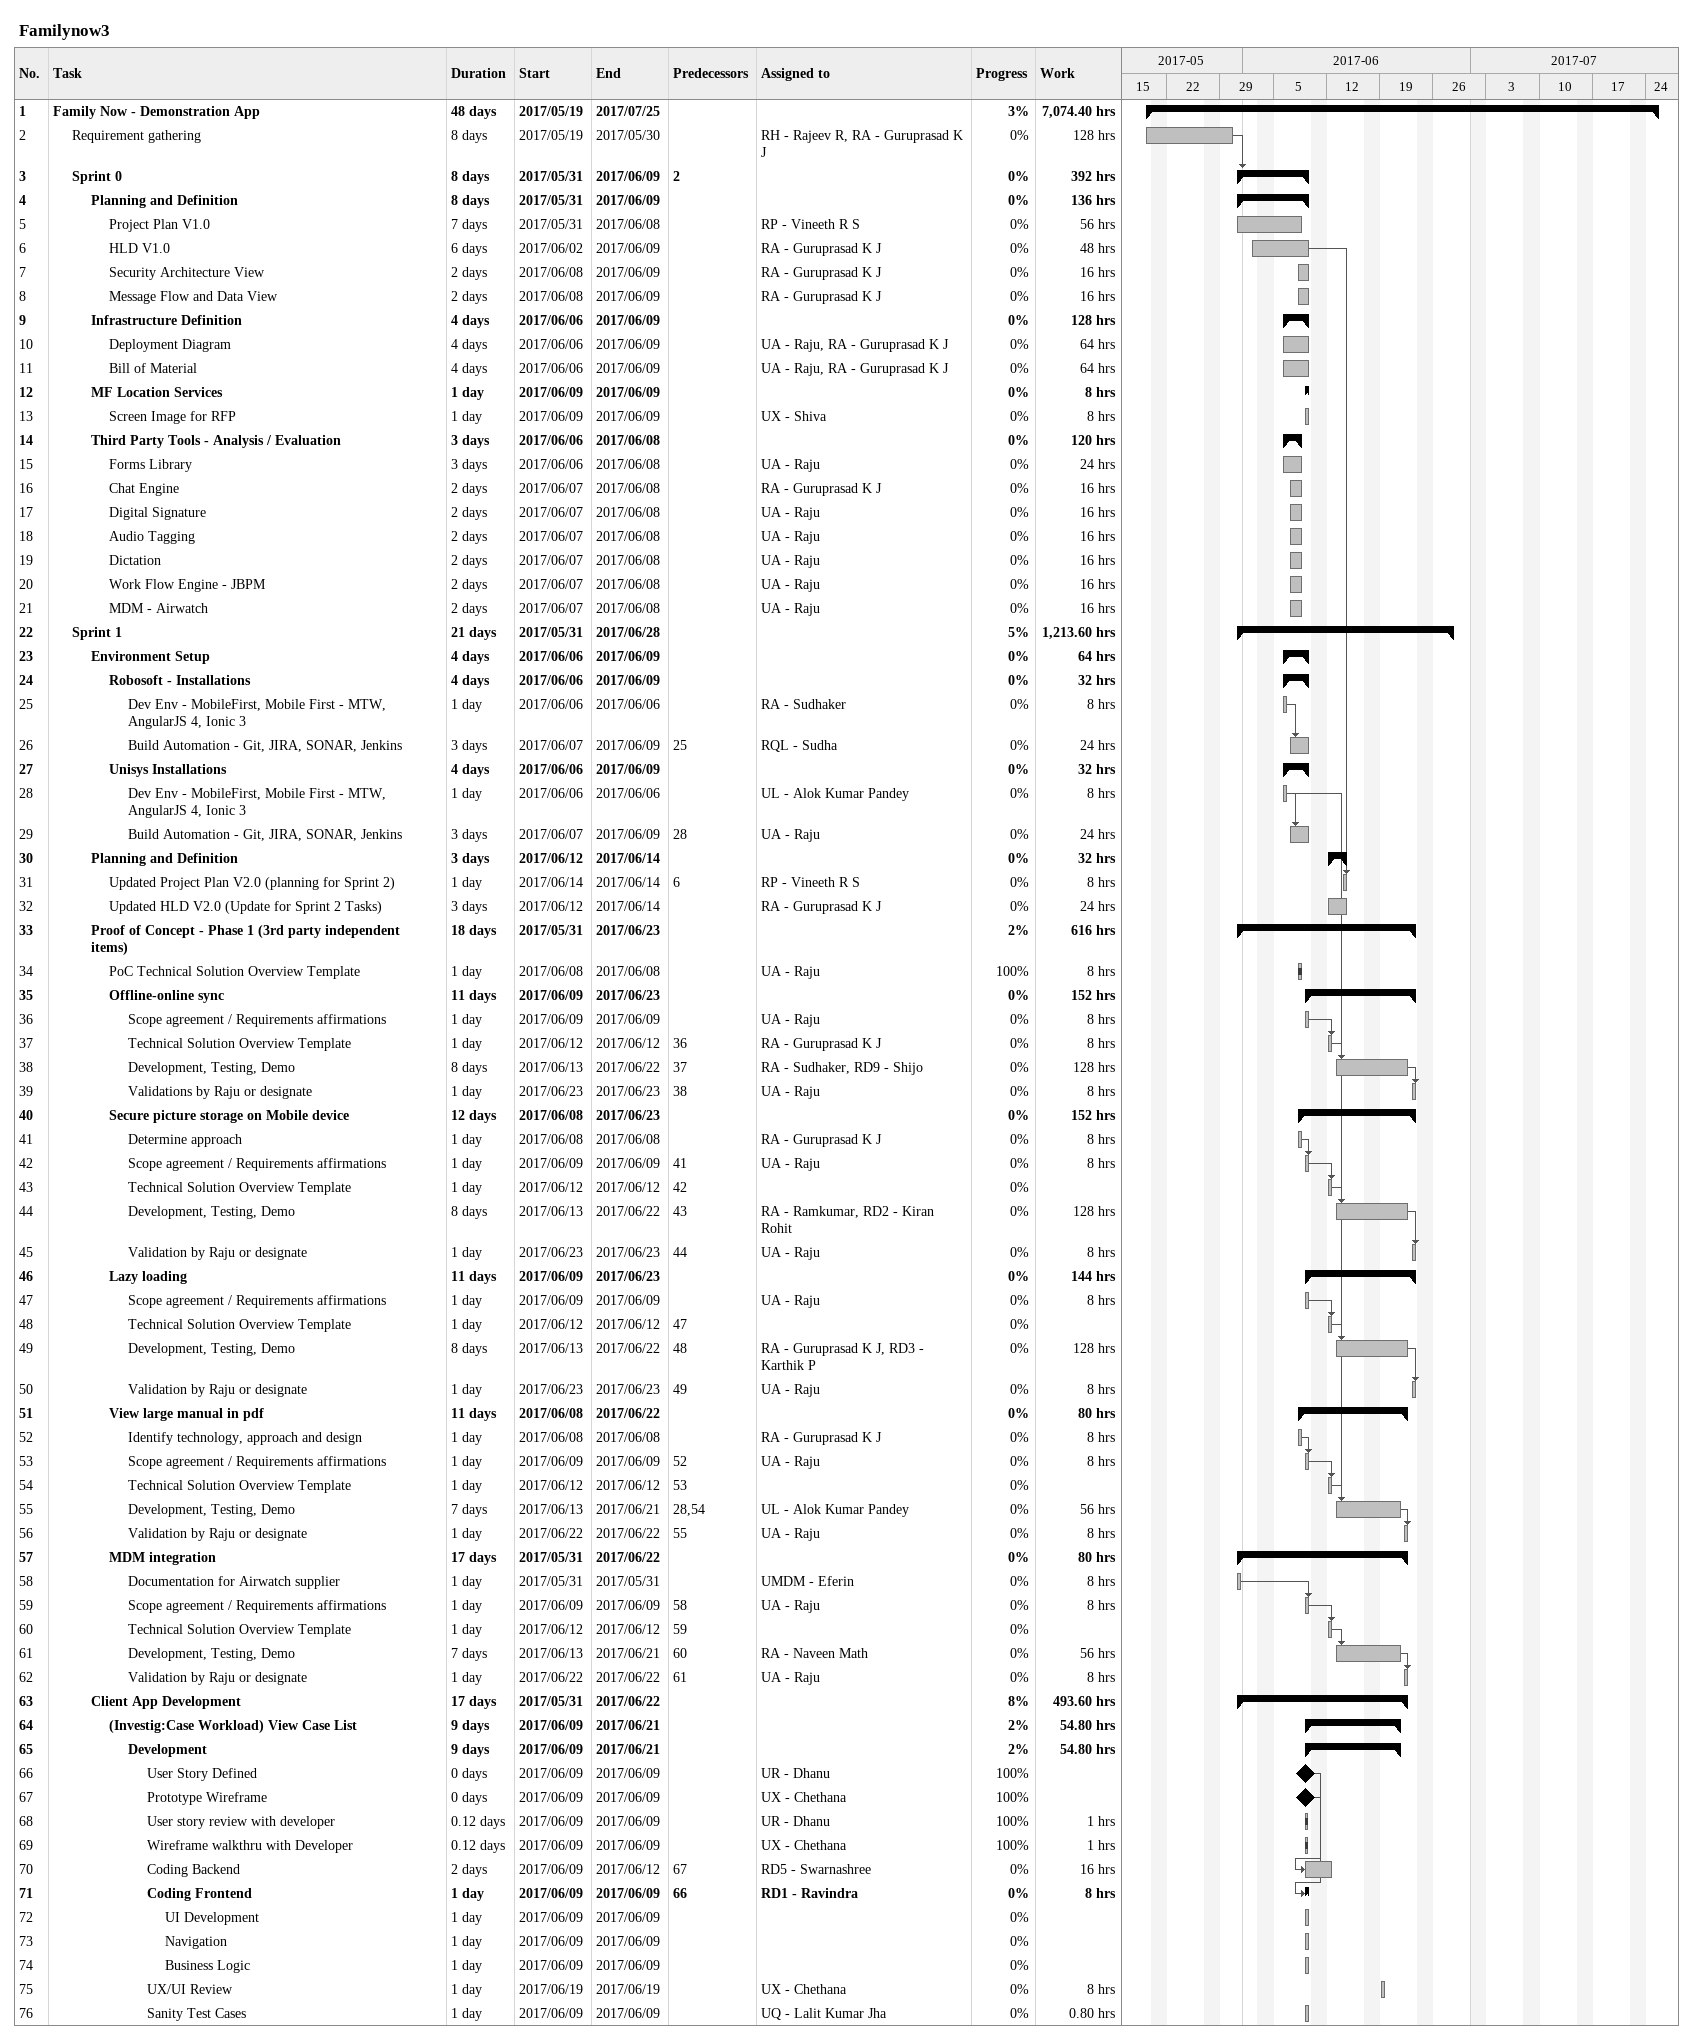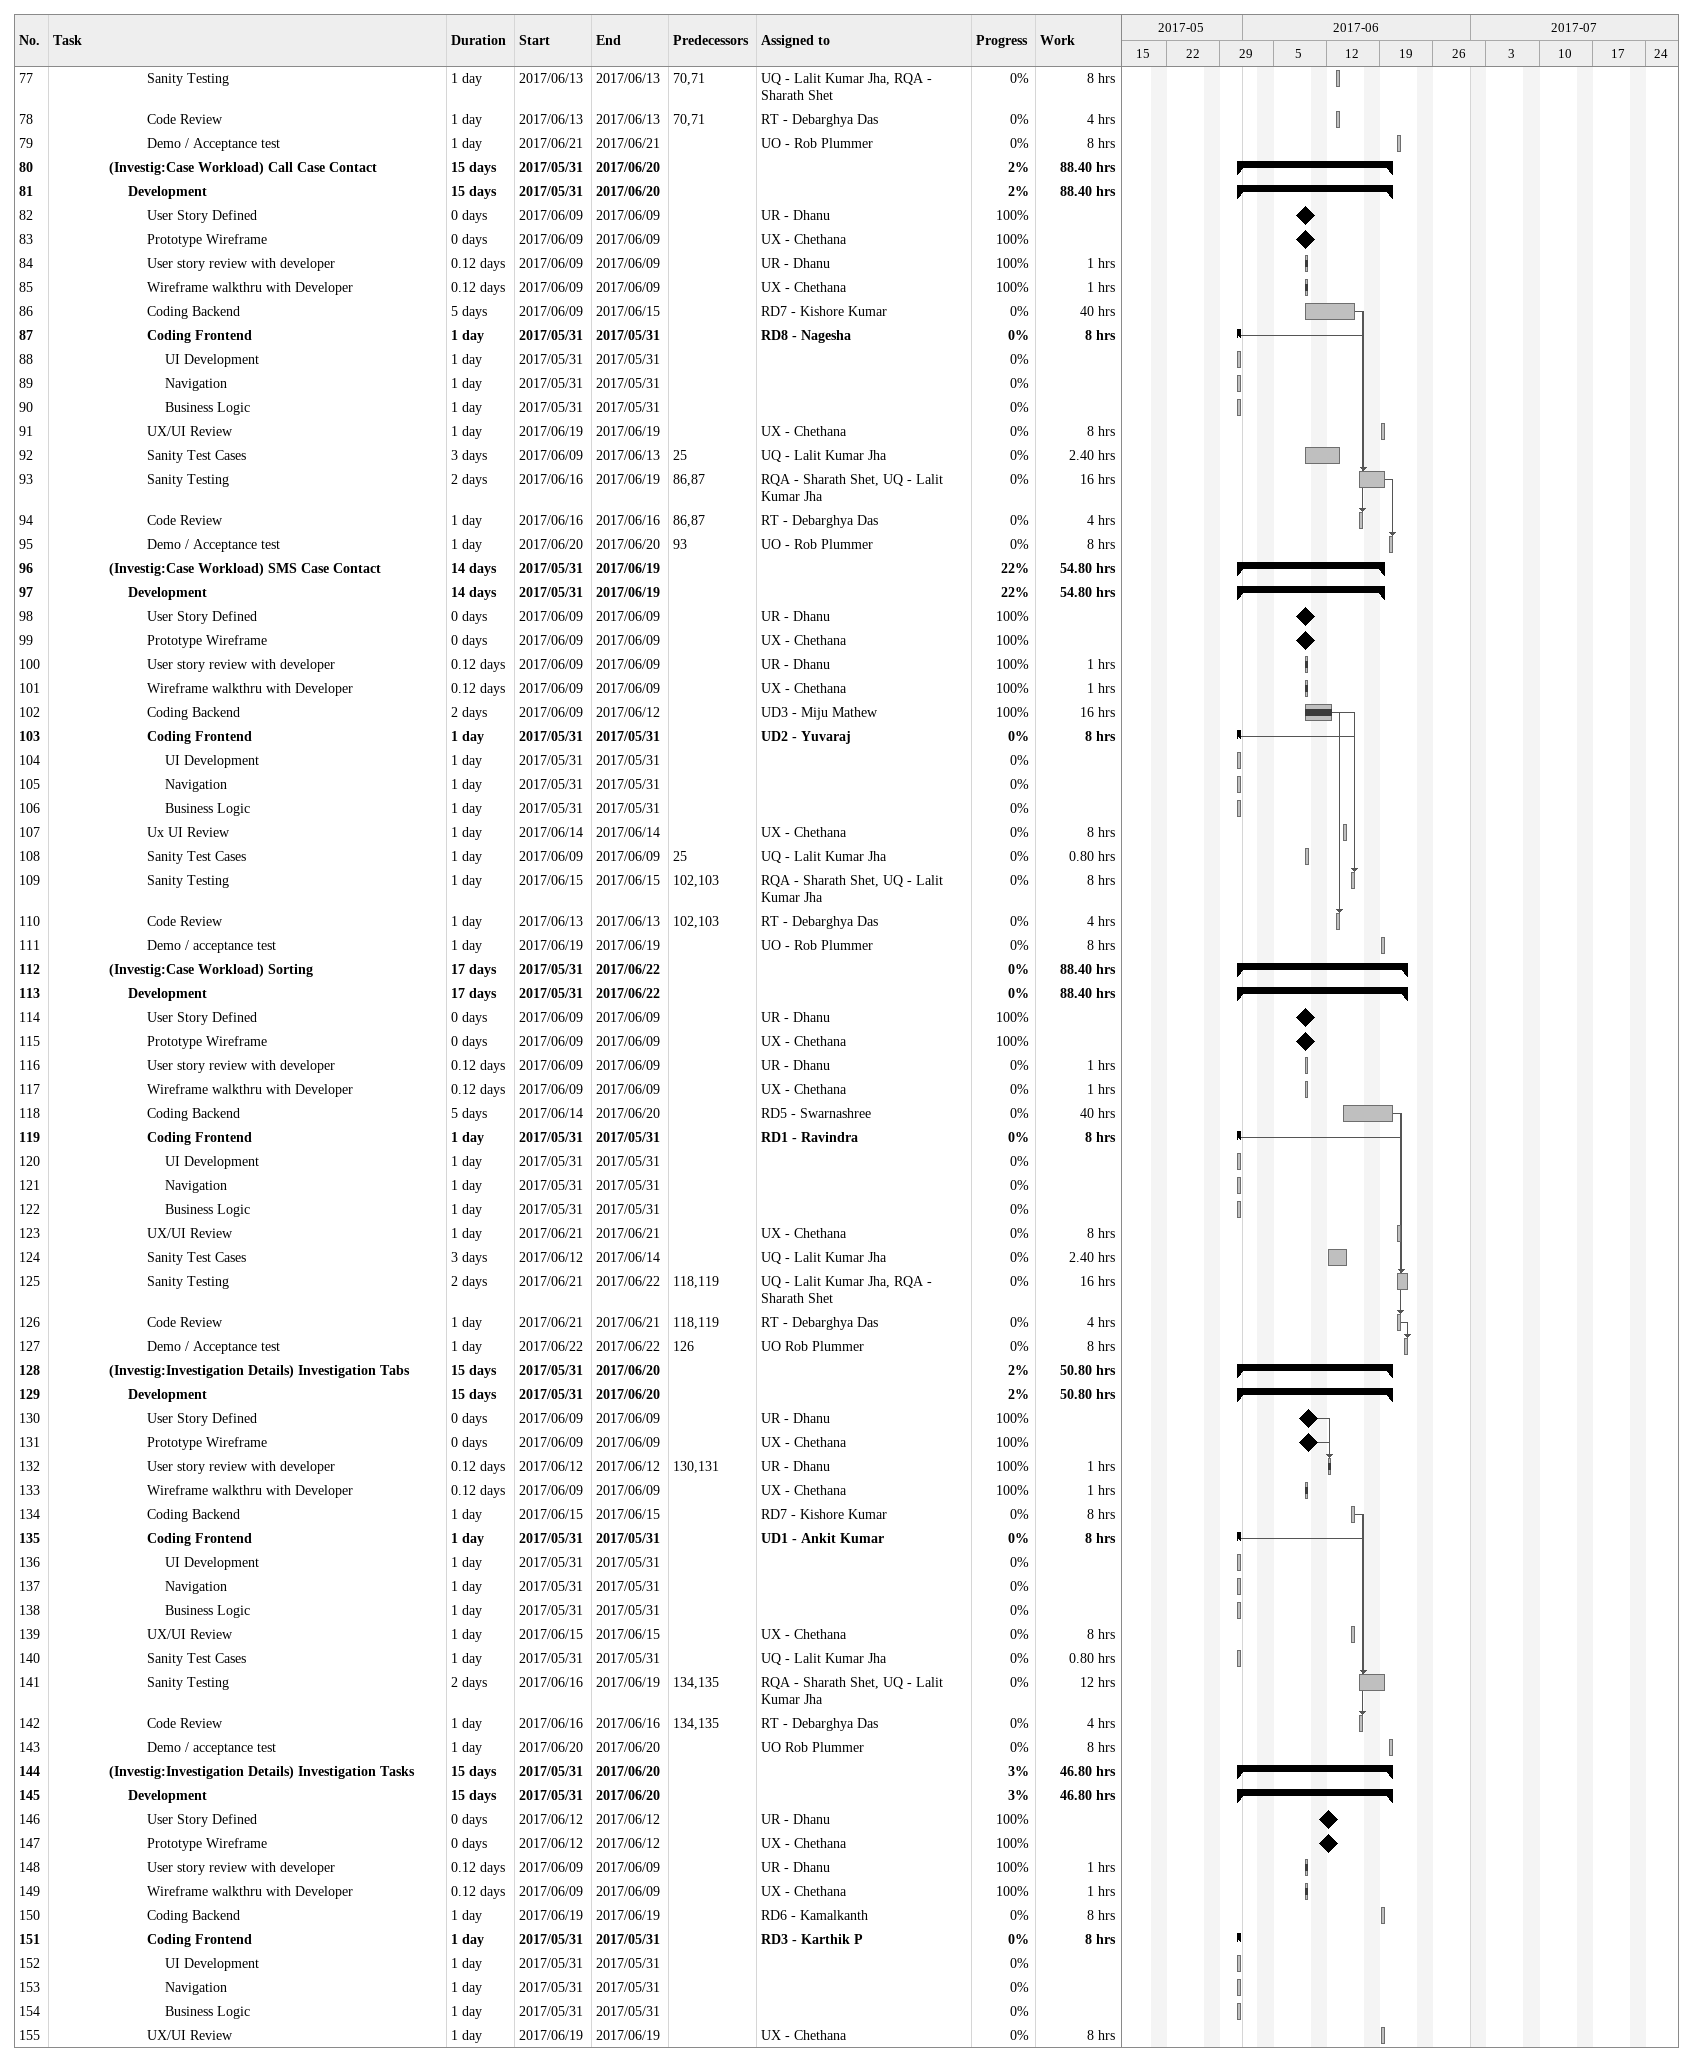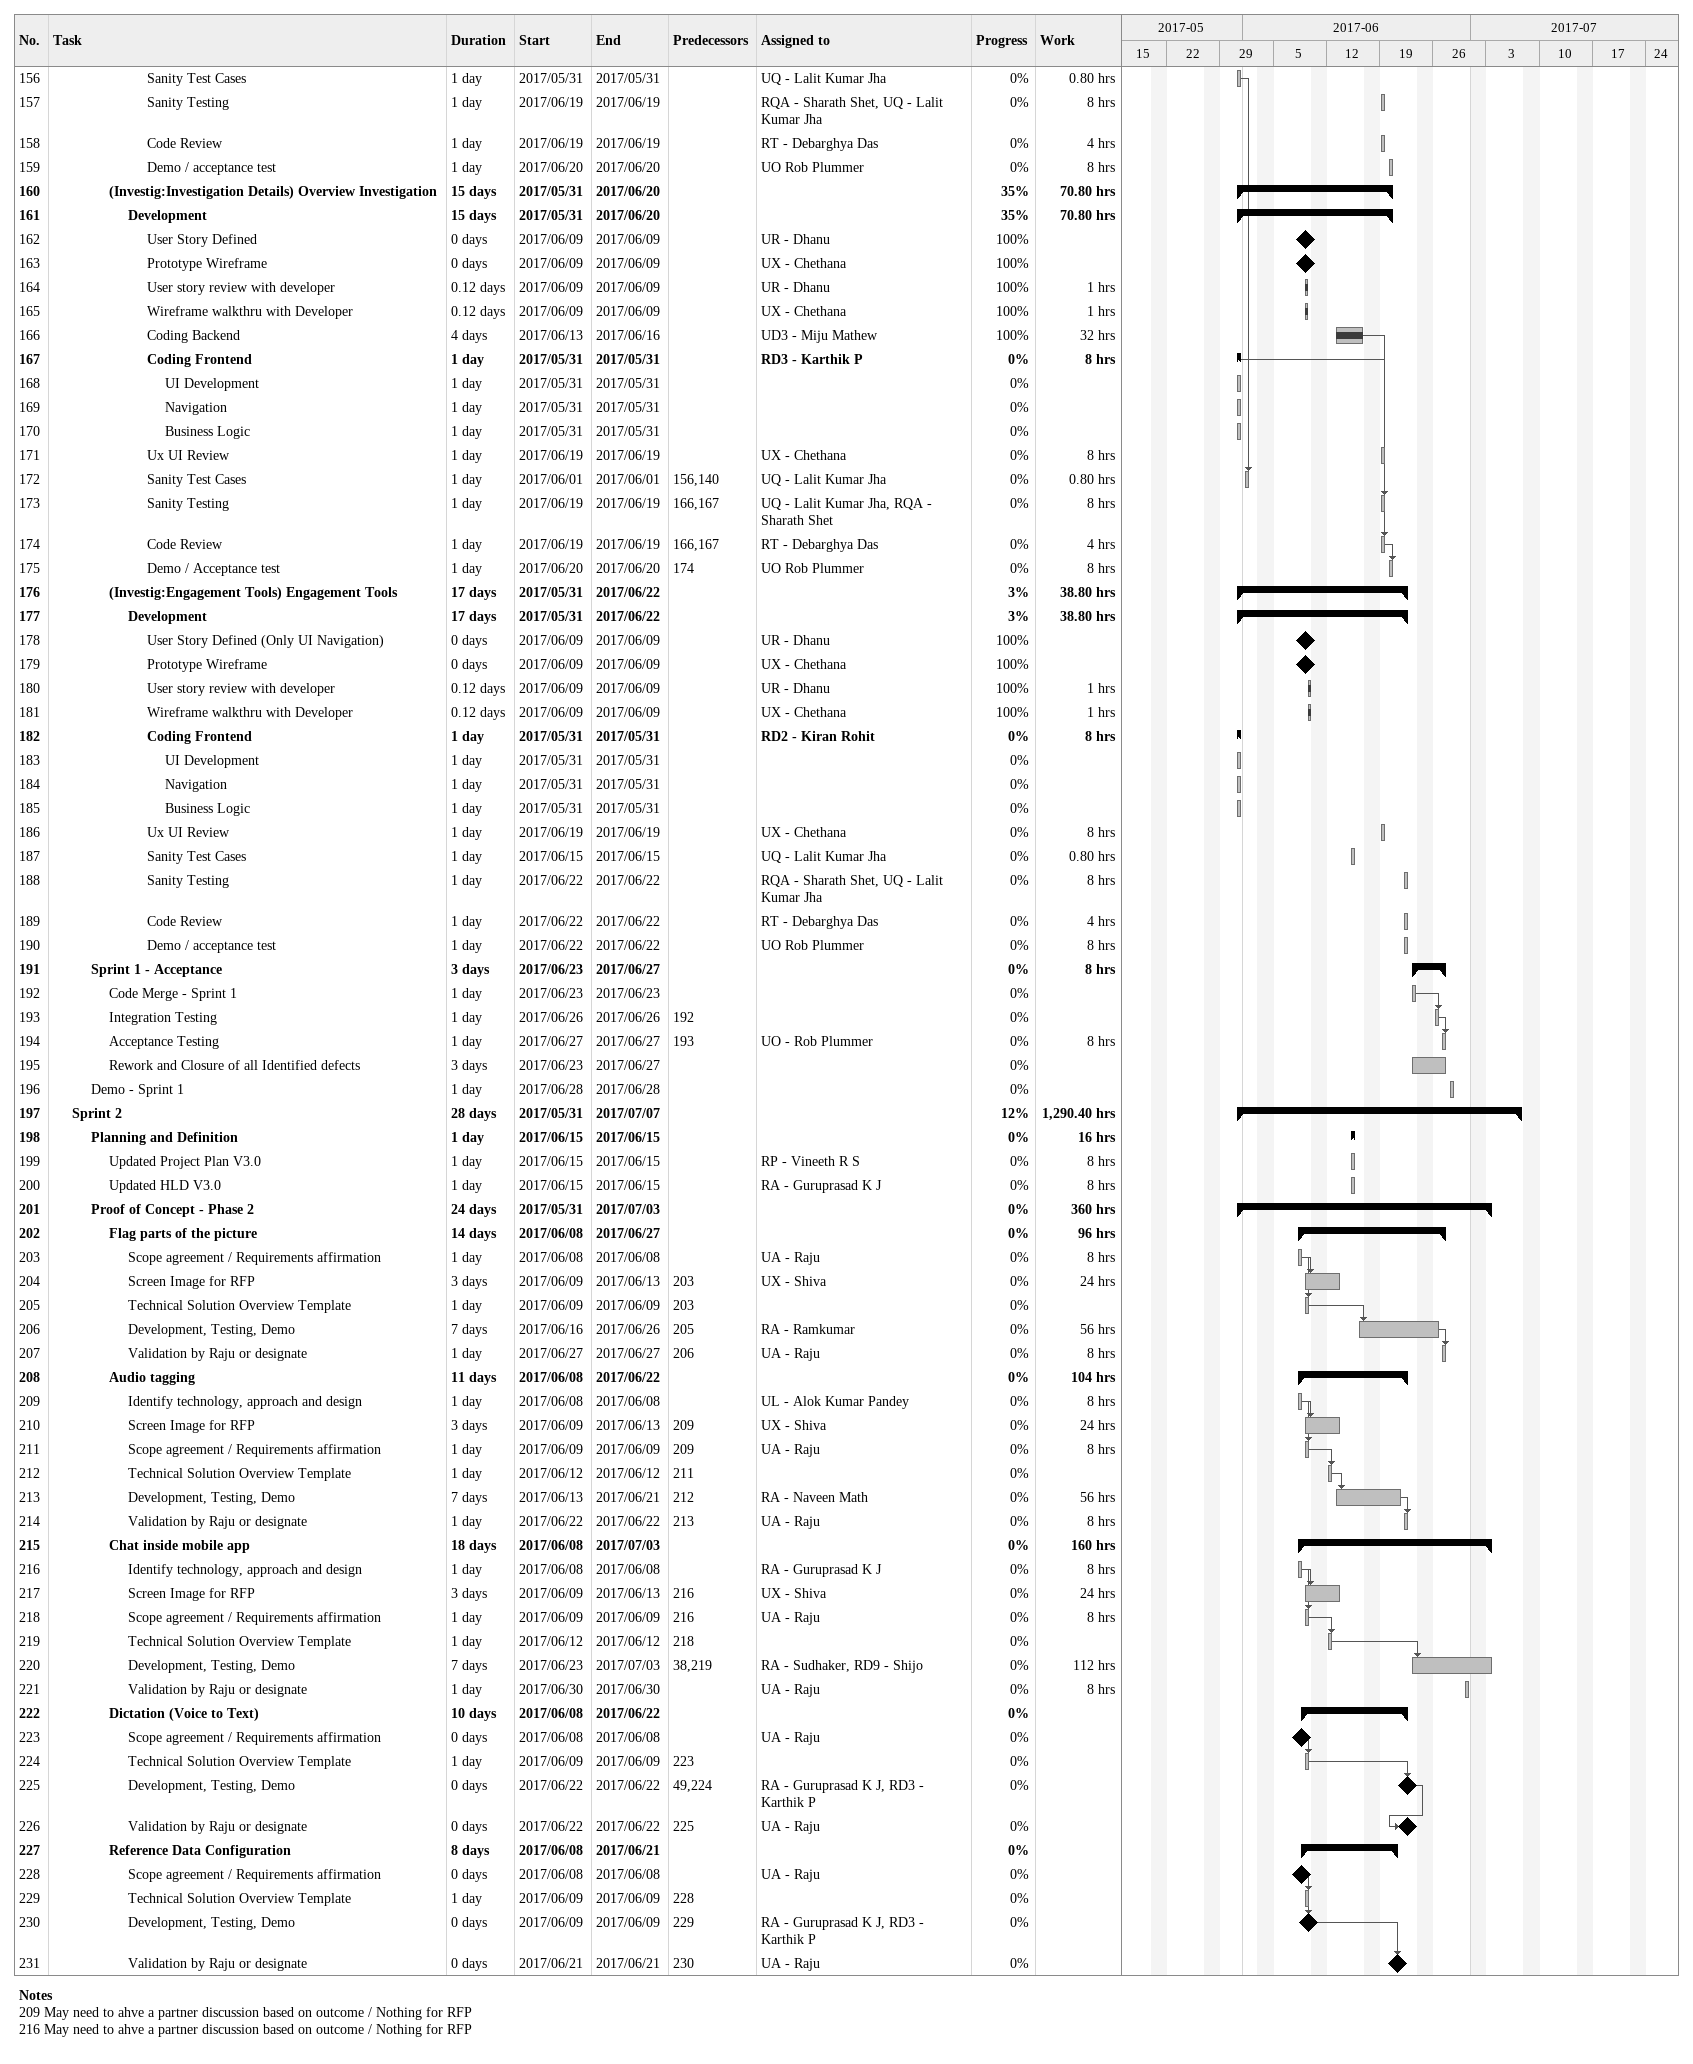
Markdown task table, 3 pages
Familynow3

| ID | Level | Task | Duration | Start | Finish | Predecessors | Resources | % complete | Work (h) |
|---|---|---|---|---|---|---|---|---|---|
| 1 | 1 | **Family Now - Demonstration App** | 48d | 2017-05-19 | 2017-07-25 |  |  | 3 | 7074.40 |
| 2 | 2 | Requirement gathering | 8d | 2017-05-19 | 2017-05-30 |  | RH - Rajeev R, RA - Guruprasad K J | 0 | 128 |
| 3 | 2 | **Sprint 0** | 8d | 2017-05-31 | 2017-06-09 | 2 |  | 0 | 392 |
| 4 | 3 | **Planning and Definition** | 8d | 2017-05-31 | 2017-06-09 |  |  | 0 | 136 |
| 5 | 4 | Project Plan V1.0 | 7d | 2017-05-31 | 2017-06-08 |  | RP - Vineeth R S | 0 | 56 |
| 6 | 4 | HLD V1.0 | 6d | 2017-06-02 | 2017-06-09 |  | RA - Guruprasad K J | 0 | 48 |
| 7 | 4 | Security Architecture View | 2d | 2017-06-08 | 2017-06-09 |  | RA - Guruprasad K J | 0 | 16 |
| 8 | 4 | Message Flow and Data View | 2d | 2017-06-08 | 2017-06-09 |  | RA - Guruprasad K J | 0 | 16 |
| 9 | 3 | **Infrastructure Definition** | 4d | 2017-06-06 | 2017-06-09 |  |  | 0 | 128 |
| 10 | 4 | Deployment Diagram | 4d | 2017-06-06 | 2017-06-09 |  | UA - Raju, RA - Guruprasad K J | 0 | 64 |
| 11 | 4 | Bill of Material | 4d | 2017-06-06 | 2017-06-09 |  | UA - Raju, RA - Guruprasad K J | 0 | 64 |
| 12 | 3 | **MF Location Services** | 1d | 2017-06-09 | 2017-06-09 |  |  | 0 | 8 |
| 13 | 4 | Screen Image for RFP | 1d | 2017-06-09 | 2017-06-09 |  | UX - Shiva | 0 | 8 |
| 14 | 3 | **Third Party Tools - Analysis / Evaluation** | 3d | 2017-06-06 | 2017-06-08 |  |  | 0 | 120 |
| 15 | 4 | Forms Library | 3d | 2017-06-06 | 2017-06-08 |  | UA - Raju | 0 | 24 |
| 16 | 4 | Chat Engine | 2d | 2017-06-07 | 2017-06-08 |  | RA - Guruprasad K J | 0 | 16 |
| 17 | 4 | Digital Signature | 2d | 2017-06-07 | 2017-06-08 |  | UA - Raju | 0 | 16 |
| 18 | 4 | Audio Tagging | 2d | 2017-06-07 | 2017-06-08 |  | UA - Raju | 0 | 16 |
| 19 | 4 | Dictation | 2d | 2017-06-07 | 2017-06-08 |  | UA - Raju | 0 | 16 |
| 20 | 4 | Work Flow Engine - JBPM | 2d | 2017-06-07 | 2017-06-08 |  | UA - Raju | 0 | 16 |
| 21 | 4 | MDM - Airwatch | 2d | 2017-06-07 | 2017-06-08 |  | UA - Raju | 0 | 16 |
| 22 | 2 | **Sprint 1** | 21d | 2017-05-31 | 2017-06-28 |  |  | 5 | 1213.60 |
| 23 | 3 | **Environment Setup** | 4d | 2017-06-06 | 2017-06-09 |  |  | 0 | 64 |
| 24 | 4 | **Robosoft - Installations** | 4d | 2017-06-06 | 2017-06-09 |  |  | 0 | 32 |
| 25 | 5 | Dev Env - MobileFirst, Mobile First - MTW, AngularJS 4, Ionic 3 | 1d | 2017-06-06 | 2017-06-06 |  | RA - Sudhaker | 0 | 8 |
| 26 | 5 | Build Automation - Git, JIRA, SONAR, Jenkins | 3d | 2017-06-07 | 2017-06-09 | 25 | RQL - Sudha | 0 | 24 |
| 27 | 4 | **Unisys Installations** | 4d | 2017-06-06 | 2017-06-09 |  |  | 0 | 32 |
| 28 | 5 | Dev Env - MobileFirst, Mobile First - MTW, AngularJS 4, Ionic 3 | 1d | 2017-06-06 | 2017-06-06 |  | UL - Alok Kumar Pandey | 0 | 8 |
| 29 | 5 | Build Automation - Git, JIRA, SONAR, Jenkins | 3d | 2017-06-07 | 2017-06-09 | 28 | UA - Raju | 0 | 24 |
| 30 | 3 | **Planning and Definition** | 3d | 2017-06-12 | 2017-06-14 |  |  | 0 | 32 |
| 31 | 4 | Updated Project Plan V2.0 (planning for Sprint 2) | 1d | 2017-06-14 | 2017-06-14 | 6 | RP - Vineeth R S | 0 | 8 |
| 32 | 4 | Updated HLD V2.0 (Update for Sprint 2 Tasks) | 3d | 2017-06-12 | 2017-06-14 |  | RA - Guruprasad K J | 0 | 24 |
| 33 | 3 | **Proof of Concept - Phase 1 (3rd party independent items)** | 18d | 2017-05-31 | 2017-06-23 |  |  | 2 | 616 |
| 34 | 4 | PoC Technical Solution Overview Template | 1d | 2017-06-08 | 2017-06-08 |  | UA - Raju | 100 | 8 |
| 35 | 4 | **Offline-online sync** | 11d | 2017-06-09 | 2017-06-23 |  |  | 0 | 152 |
| 36 | 5 | Scope agreement / Requirements affirmations | 1d | 2017-06-09 | 2017-06-09 |  | UA - Raju | 0 | 8 |
| 37 | 5 | Technical Solution Overview Template | 1d | 2017-06-12 | 2017-06-12 | 36 | RA - Guruprasad K J | 0 | 8 |
| 38 | 5 | Development, Testing, Demo | 8d | 2017-06-13 | 2017-06-22 | 37 | RA - Sudhaker, RD9 - Shijo | 0 | 128 |
| 39 | 5 | Validations by Raju or designate | 1d | 2017-06-23 | 2017-06-23 | 38 | UA - Raju | 0 | 8 |
| 40 | 4 | **Secure picture storage on Mobile device** | 12d | 2017-06-08 | 2017-06-23 |  |  | 0 | 152 |
| 41 | 5 | Determine approach | 1d | 2017-06-08 | 2017-06-08 |  | RA - Guruprasad K J | 0 | 8 |
| 42 | 5 | Scope agreement / Requirements affirmations | 1d | 2017-06-09 | 2017-06-09 | 41 | UA - Raju | 0 | 8 |
| 43 | 5 | Technical Solution Overview Template | 1d | 2017-06-12 | 2017-06-12 | 42 |  | 0 |  |
| 44 | 5 | Development, Testing, Demo | 8d | 2017-06-13 | 2017-06-22 | 43 | RA - Ramkumar, RD2 - Kiran Rohit | 0 | 128 |
| 45 | 5 | Validation by Raju or designate | 1d | 2017-06-23 | 2017-06-23 | 44 | UA - Raju | 0 | 8 |
| 46 | 4 | **Lazy loading** | 11d | 2017-06-09 | 2017-06-23 |  |  | 0 | 144 |
| 47 | 5 | Scope agreement / Requirements affirmations | 1d | 2017-06-09 | 2017-06-09 |  | UA - Raju | 0 | 8 |
| 48 | 5 | Technical Solution Overview Template | 1d | 2017-06-12 | 2017-06-12 | 47 |  | 0 |  |
| 49 | 5 | Development, Testing, Demo | 8d | 2017-06-13 | 2017-06-22 | 48 | RA - Guruprasad K J, RD3 - Karthik P | 0 | 128 |
| 50 | 5 | Validation by Raju or designate | 1d | 2017-06-23 | 2017-06-23 | 49 | UA - Raju | 0 | 8 |
| 51 | 4 | **View large manual in pdf** | 11d | 2017-06-08 | 2017-06-22 |  |  | 0 | 80 |
| 52 | 5 | Identify technology, approach and design | 1d | 2017-06-08 | 2017-06-08 |  | RA - Guruprasad K J | 0 | 8 |
| 53 | 5 | Scope agreement / Requirements affirmations | 1d | 2017-06-09 | 2017-06-09 | 52 | UA - Raju | 0 | 8 |
| 54 | 5 | Technical Solution Overview Template | 1d | 2017-06-12 | 2017-06-12 | 53 |  | 0 |  |
| 55 | 5 | Development, Testing, Demo | 7d | 2017-06-13 | 2017-06-21 | 28, 54 | UL - Alok Kumar Pandey | 0 | 56 |
| 56 | 5 | Validation by Raju or designate | 1d | 2017-06-22 | 2017-06-22 | 55 | UA - Raju | 0 | 8 |
| 57 | 4 | **MDM integration** | 17d | 2017-05-31 | 2017-06-22 |  |  | 0 | 80 |
| 58 | 5 | Documentation for Airwatch supplier | 1d | 2017-05-31 | 2017-05-31 |  | UMDM - Eferin | 0 | 8 |
| 59 | 5 | Scope agreement / Requirements affirmations | 1d | 2017-06-09 | 2017-06-09 | 58 | UA - Raju | 0 | 8 |
| 60 | 5 | Technical Solution Overview Template | 1d | 2017-06-12 | 2017-06-12 | 59 |  | 0 |  |
| 61 | 5 | Development, Testing, Demo | 7d | 2017-06-13 | 2017-06-21 | 60 | RA - Naveen Math | 0 | 56 |
| 62 | 5 | Validation by Raju or designate | 1d | 2017-06-22 | 2017-06-22 | 61 | UA - Raju | 0 | 8 |
| 63 | 3 | **Client App Development** | 17d | 2017-05-31 | 2017-06-22 |  |  | 8 | 493.60 |
| 64 | 4 | **(Investig:Case Workload) View Case List** | 9d | 2017-06-09 | 2017-06-21 |  |  | 2 | 54.80 |
| 65 | 5 | **Development** | 9d | 2017-06-09 | 2017-06-21 |  |  | 2 | 54.80 |
| 66 | 6 | User Story Defined | 0d | 2017-06-09 | 2017-06-09 |  | UR - Dhanu | 100 |  |
| 67 | 6 | Prototype Wireframe | 0d | 2017-06-09 | 2017-06-09 |  | UX - Chethana | 100 |  |
| 68 | 6 | User story review with developer | 0.12d | 2017-06-09 | 2017-06-09 |  | UR - Dhanu | 100 | 1 |
| 69 | 6 | Wireframe walkthru with Developer | 0.12d | 2017-06-09 | 2017-06-09 |  | UX - Chethana | 100 | 1 |
| 70 | 6 | Coding Backend | 2d | 2017-06-09 | 2017-06-12 | 67 | RD5 - Swarnashree | 0 | 16 |
| 71 | 6 | **Coding Frontend** | 1d | 2017-06-09 | 2017-06-09 | 66 | RD1 - Ravindra | 0 | 8 |
| 72 | 7 | UI Development | 1d | 2017-06-09 | 2017-06-09 |  |  | 0 |  |
| 73 | 7 | Navigation | 1d | 2017-06-09 | 2017-06-09 |  |  | 0 |  |
| 74 | 7 | Business Logic | 1d | 2017-06-09 | 2017-06-09 |  |  | 0 |  |
| 75 | 6 | UX/UI Review | 1d | 2017-06-19 | 2017-06-19 |  | UX - Chethana | 0 | 8 |
| 76 | 6 | Sanity Test Cases | 1d | 2017-06-09 | 2017-06-09 |  | UQ - Lalit Kumar Jha | 0 | 0.80 |
| 77 | 6 | Sanity Testing | 1d | 2017-06-13 | 2017-06-13 | 70, 71 | UQ - Lalit Kumar Jha, RQA - Sharath Shet | 0 | 8 |
| 78 | 6 | Code Review | 1d | 2017-06-13 | 2017-06-13 | 70, 71 | RT - Debarghya Das | 0 | 4 |
| 79 | 6 | Demo / Acceptance test | 1d | 2017-06-21 | 2017-06-21 |  | UO - Rob Plummer | 0 | 8 |
| 80 | 4 | **(Investig:Case Workload) Call Case Contact** | 15d | 2017-05-31 | 2017-06-20 |  |  | 2 | 88.40 |
| 81 | 5 | **Development** | 15d | 2017-05-31 | 2017-06-20 |  |  | 2 | 88.40 |
| 82 | 6 | User Story Defined | 0d | 2017-06-09 | 2017-06-09 |  | UR - Dhanu | 100 |  |
| 83 | 6 | Prototype Wireframe | 0d | 2017-06-09 | 2017-06-09 |  | UX - Chethana | 100 |  |
| 84 | 6 | User story review with developer | 0.12d | 2017-06-09 | 2017-06-09 |  | UR - Dhanu | 100 | 1 |
| 85 | 6 | Wireframe walkthru with Developer | 0.12d | 2017-06-09 | 2017-06-09 |  | UX - Chethana | 100 | 1 |
| 86 | 6 | Coding Backend | 5d | 2017-06-09 | 2017-06-15 |  | RD7 - Kishore Kumar | 0 | 40 |
| 87 | 6 | **Coding Frontend** | 1d | 2017-05-31 | 2017-05-31 |  | RD8 - Nagesha | 0 | 8 |
| 88 | 7 | UI Development | 1d | 2017-05-31 | 2017-05-31 |  |  | 0 |  |
| 89 | 7 | Navigation | 1d | 2017-05-31 | 2017-05-31 |  |  | 0 |  |
| 90 | 7 | Business Logic | 1d | 2017-05-31 | 2017-05-31 |  |  | 0 |  |
| 91 | 6 | UX/UI Review | 1d | 2017-06-19 | 2017-06-19 |  | UX - Chethana | 0 | 8 |
| 92 | 6 | Sanity Test Cases | 3d | 2017-06-09 | 2017-06-13 | 25 | UQ - Lalit Kumar Jha | 0 | 2.40 |
| 93 | 6 | Sanity Testing | 2d | 2017-06-16 | 2017-06-19 | 86, 87 | RQA - Sharath Shet, UQ - Lalit Kumar Jha | 0 | 16 |
| 94 | 6 | Code Review | 1d | 2017-06-16 | 2017-06-16 | 86, 87 | RT - Debarghya Das | 0 | 4 |
| 95 | 6 | Demo / Acceptance test | 1d | 2017-06-20 | 2017-06-20 | 93 | UO - Rob Plummer | 0 | 8 |
| 96 | 4 | **(Investig:Case Workload) SMS Case Contact** | 14d | 2017-05-31 | 2017-06-19 |  |  | 22 | 54.80 |
| 97 | 5 | **Development** | 14d | 2017-05-31 | 2017-06-19 |  |  | 22 | 54.80 |
| 98 | 6 | User Story Defined | 0d | 2017-06-09 | 2017-06-09 |  | UR - Dhanu | 100 |  |
| 99 | 6 | Prototype Wireframe | 0d | 2017-06-09 | 2017-06-09 |  | UX - Chethana | 100 |  |
| 100 | 6 | User story review with developer | 0.12d | 2017-06-09 | 2017-06-09 |  | UR - Dhanu | 100 | 1 |
| 101 | 6 | Wireframe walkthru with Developer | 0.12d | 2017-06-09 | 2017-06-09 |  | UX - Chethana | 100 | 1 |
| 102 | 6 | Coding Backend | 2d | 2017-06-09 | 2017-06-12 |  | UD3 - Miju Mathew | 100 | 16 |
| 103 | 6 | **Coding Frontend** | 1d | 2017-05-31 | 2017-05-31 |  | UD2 - Yuvaraj | 0 | 8 |
| 104 | 7 | UI Development | 1d | 2017-05-31 | 2017-05-31 |  |  | 0 |  |
| 105 | 7 | Navigation | 1d | 2017-05-31 | 2017-05-31 |  |  | 0 |  |
| 106 | 7 | Business Logic | 1d | 2017-05-31 | 2017-05-31 |  |  | 0 |  |
| 107 | 6 | Ux UI Review | 1d | 2017-06-14 | 2017-06-14 |  | UX - Chethana | 0 | 8 |
| 108 | 6 | Sanity Test Cases | 1d | 2017-06-09 | 2017-06-09 | 25 | UQ - Lalit Kumar Jha | 0 | 0.80 |
| 109 | 6 | Sanity Testing | 1d | 2017-06-15 | 2017-06-15 | 102, 103 | RQA - Sharath Shet, UQ - Lalit Kumar Jha | 0 | 8 |
| 110 | 6 | Code Review | 1d | 2017-06-13 | 2017-06-13 | 102, 103 | RT - Debarghya Das | 0 | 4 |
| 111 | 6 | Demo / acceptance test | 1d | 2017-06-19 | 2017-06-19 |  | UO - Rob Plummer | 0 | 8 |
| 112 | 4 | **(Investig:Case Workload) Sorting** | 17d | 2017-05-31 | 2017-06-22 |  |  | 0 | 88.40 |
| 113 | 5 | **Development** | 17d | 2017-05-31 | 2017-06-22 |  |  | 0 | 88.40 |
| 114 | 6 | User Story Defined | 0d | 2017-06-09 | 2017-06-09 |  | UR - Dhanu | 100 |  |
| 115 | 6 | Prototype Wireframe | 0d | 2017-06-09 | 2017-06-09 |  | UX - Chethana | 100 |  |
| 116 | 6 | User story review with developer | 0.12d | 2017-06-09 | 2017-06-09 |  | UR - Dhanu | 0 | 1 |
| 117 | 6 | Wireframe walkthru with Developer | 0.12d | 2017-06-09 | 2017-06-09 |  | UX - Chethana | 0 | 1 |
| 118 | 6 | Coding Backend | 5d | 2017-06-14 | 2017-06-20 |  | RD5 - Swarnashree | 0 | 40 |
| 119 | 6 | **Coding Frontend** | 1d | 2017-05-31 | 2017-05-31 |  | RD1 - Ravindra | 0 | 8 |
| 120 | 7 | UI Development | 1d | 2017-05-31 | 2017-05-31 |  |  | 0 |  |
| 121 | 7 | Navigation | 1d | 2017-05-31 | 2017-05-31 |  |  | 0 |  |
| 122 | 7 | Business Logic | 1d | 2017-05-31 | 2017-05-31 |  |  | 0 |  |
| 123 | 6 | UX/UI Review | 1d | 2017-06-21 | 2017-06-21 |  | UX - Chethana | 0 | 8 |
| 124 | 6 | Sanity Test Cases | 3d | 2017-06-12 | 2017-06-14 |  | UQ - Lalit Kumar Jha | 0 | 2.40 |
| 125 | 6 | Sanity Testing | 2d | 2017-06-21 | 2017-06-22 | 118, 119 | UQ - Lalit Kumar Jha, RQA - Sharath Shet | 0 | 16 |
| 126 | 6 | Code Review | 1d | 2017-06-21 | 2017-06-21 | 118, 119 | RT - Debarghya Das | 0 | 4 |
| 127 | 6 | Demo / Acceptance test | 1d | 2017-06-22 | 2017-06-22 | 126 | UO Rob Plummer | 0 | 8 |
| 128 | 4 | **(Investig:Investigation Details) Investigation Tabs** | 15d | 2017-05-31 | 2017-06-20 |  |  | 2 | 50.80 |
| 129 | 5 | **Development** | 15d | 2017-05-31 | 2017-06-20 |  |  | 2 | 50.80 |
| 130 | 6 | User Story Defined | 0d | 2017-06-09 | 2017-06-09 |  | UR - Dhanu | 100 |  |
| 131 | 6 | Prototype Wireframe | 0d | 2017-06-09 | 2017-06-09 |  | UX - Chethana | 100 |  |
| 132 | 6 | User story review with developer | 0.12d | 2017-06-12 | 2017-06-12 | 130, 131 | UR - Dhanu | 100 | 1 |
| 133 | 6 | Wireframe walkthru with Developer | 0.12d | 2017-06-09 | 2017-06-09 |  | UX - Chethana | 100 | 1 |
| 134 | 6 | Coding Backend | 1d | 2017-06-15 | 2017-06-15 |  | RD7 - Kishore Kumar | 0 | 8 |
| 135 | 6 | **Coding Frontend** | 1d | 2017-05-31 | 2017-05-31 |  | UD1 - Ankit Kumar | 0 | 8 |
| 136 | 7 | UI Development | 1d | 2017-05-31 | 2017-05-31 |  |  | 0 |  |
| 137 | 7 | Navigation | 1d | 2017-05-31 | 2017-05-31 |  |  | 0 |  |
| 138 | 7 | Business Logic | 1d | 2017-05-31 | 2017-05-31 |  |  | 0 |  |
| 139 | 6 | UX/UI Review | 1d | 2017-06-15 | 2017-06-15 |  | UX - Chethana | 0 | 8 |
| 140 | 6 | Sanity Test Cases | 1d | 2017-05-31 | 2017-05-31 |  | UQ - Lalit Kumar Jha | 0 | 0.80 |
| 141 | 6 | Sanity Testing | 2d | 2017-06-16 | 2017-06-19 | 134, 135 | RQA - Sharath Shet, UQ - Lalit Kumar Jha | 0 | 12 |
| 142 | 6 | Code Review | 1d | 2017-06-16 | 2017-06-16 | 134, 135 | RT - Debarghya Das | 0 | 4 |
| 143 | 6 | Demo / acceptance test | 1d | 2017-06-20 | 2017-06-20 |  | UO Rob Plummer | 0 | 8 |
| 144 | 4 | **(Investig:Investigation Details) Investigation Tasks** | 15d | 2017-05-31 | 2017-06-20 |  |  | 3 | 46.80 |
| 145 | 5 | **Development** | 15d | 2017-05-31 | 2017-06-20 |  |  | 3 | 46.80 |
| 146 | 6 | User Story Defined | 0d | 2017-06-12 | 2017-06-12 |  | UR - Dhanu | 100 |  |
| 147 | 6 | Prototype Wireframe | 0d | 2017-06-12 | 2017-06-12 |  | UX - Chethana | 100 |  |
| 148 | 6 | User story review with developer | 0.12d | 2017-06-09 | 2017-06-09 |  | UR - Dhanu | 100 | 1 |
| 149 | 6 | Wireframe walkthru with Developer | 0.12d | 2017-06-09 | 2017-06-09 |  | UX - Chethana | 100 | 1 |
| 150 | 6 | Coding Backend | 1d | 2017-06-19 | 2017-06-19 |  | RD6 - Kamalkanth | 0 | 8 |
| 151 | 6 | **Coding Frontend** | 1d | 2017-05-31 | 2017-05-31 |  | RD3 - Karthik P | 0 | 8 |
| 152 | 7 | UI Development | 1d | 2017-05-31 | 2017-05-31 |  |  | 0 |  |
| 153 | 7 | Navigation | 1d | 2017-05-31 | 2017-05-31 |  |  | 0 |  |
| 154 | 7 | Business Logic | 1d | 2017-05-31 | 2017-05-31 |  |  | 0 |  |
| 155 | 6 | UX/UI Review | 1d | 2017-06-19 | 2017-06-19 |  | UX - Chethana | 0 | 8 |
| 156 | 6 | Sanity Test Cases | 1d | 2017-05-31 | 2017-05-31 |  | UQ - Lalit Kumar Jha | 0 | 0.80 |
| 157 | 6 | Sanity Testing | 1d | 2017-06-19 | 2017-06-19 |  | RQA - Sharath Shet, UQ - Lalit Kumar Jha | 0 | 8 |
| 158 | 6 | Code Review | 1d | 2017-06-19 | 2017-06-19 |  | RT - Debarghya Das | 0 | 4 |
| 159 | 6 | Demo / acceptance test | 1d | 2017-06-20 | 2017-06-20 |  | UO Rob Plummer | 0 | 8 |
| 160 | 4 | **(Investig:Investigation Details) Overview Investigation** | 15d | 2017-05-31 | 2017-06-20 |  |  | 35 | 70.80 |
| 161 | 5 | **Development** | 15d | 2017-05-31 | 2017-06-20 |  |  | 35 | 70.80 |
| 162 | 6 | User Story Defined | 0d | 2017-06-09 | 2017-06-09 |  | UR - Dhanu | 100 |  |
| 163 | 6 | Prototype Wireframe | 0d | 2017-06-09 | 2017-06-09 |  | UX - Chethana | 100 |  |
| 164 | 6 | User story review with developer | 0.12d | 2017-06-09 | 2017-06-09 |  | UR - Dhanu | 100 | 1 |
| 165 | 6 | Wireframe walkthru with Developer | 0.12d | 2017-06-09 | 2017-06-09 |  | UX - Chethana | 100 | 1 |
| 166 | 6 | Coding Backend | 4d | 2017-06-13 | 2017-06-16 |  | UD3 - Miju Mathew | 100 | 32 |
| 167 | 6 | **Coding Frontend** | 1d | 2017-05-31 | 2017-05-31 |  | RD3 - Karthik P | 0 | 8 |
| 168 | 7 | UI Development | 1d | 2017-05-31 | 2017-05-31 |  |  | 0 |  |
| 169 | 7 | Navigation | 1d | 2017-05-31 | 2017-05-31 |  |  | 0 |  |
| 170 | 7 | Business Logic | 1d | 2017-05-31 | 2017-05-31 |  |  | 0 |  |
| 171 | 6 | Ux UI Review | 1d | 2017-06-19 | 2017-06-19 |  | UX - Chethana | 0 | 8 |
| 172 | 6 | Sanity Test Cases | 1d | 2017-06-01 | 2017-06-01 | 156, 140 | UQ - Lalit Kumar Jha | 0 | 0.80 |
| 173 | 6 | Sanity Testing | 1d | 2017-06-19 | 2017-06-19 | 166, 167 | UQ - Lalit Kumar Jha, RQA - Sharath Shet | 0 | 8 |
| 174 | 6 | Code Review | 1d | 2017-06-19 | 2017-06-19 | 166, 167 | RT - Debarghya Das | 0 | 4 |
| 175 | 6 | Demo / Acceptance test | 1d | 2017-06-20 | 2017-06-20 | 174 | UO Rob Plummer | 0 | 8 |
| 176 | 4 | **(Investig:Engagement Tools) Engagement Tools** | 17d | 2017-05-31 | 2017-06-22 |  |  | 3 | 38.80 |
| 177 | 5 | **Development** | 17d | 2017-05-31 | 2017-06-22 |  |  | 3 | 38.80 |
| 178 | 6 | User Story Defined (Only UI Navigation) | 0d | 2017-06-09 | 2017-06-09 |  | UR - Dhanu | 100 |  |
| 179 | 6 | Prototype Wireframe | 0d | 2017-06-09 | 2017-06-09 |  | UX - Chethana | 100 |  |
| 180 | 6 | User story review with developer | 0.12d | 2017-06-09 | 2017-06-09 |  | UR - Dhanu | 100 | 1 |
| 181 | 6 | Wireframe walkthru with Developer | 0.12d | 2017-06-09 | 2017-06-09 |  | UX - Chethana | 100 | 1 |
| 182 | 6 | **Coding Frontend** | 1d | 2017-05-31 | 2017-05-31 |  | RD2 - Kiran Rohit | 0 | 8 |
| 183 | 7 | UI Development | 1d | 2017-05-31 | 2017-05-31 |  |  | 0 |  |
| 184 | 7 | Navigation | 1d | 2017-05-31 | 2017-05-31 |  |  | 0 |  |
| 185 | 7 | Business Logic | 1d | 2017-05-31 | 2017-05-31 |  |  | 0 |  |
| 186 | 6 | Ux UI Review | 1d | 2017-06-19 | 2017-06-19 |  | UX - Chethana | 0 | 8 |
| 187 | 6 | Sanity Test Cases | 1d | 2017-06-15 | 2017-06-15 |  | UQ - Lalit Kumar Jha | 0 | 0.80 |
| 188 | 6 | Sanity Testing | 1d | 2017-06-22 | 2017-06-22 |  | RQA - Sharath Shet, UQ - Lalit Kumar Jha | 0 | 8 |
| 189 | 6 | Code Review | 1d | 2017-06-22 | 2017-06-22 |  | RT - Debarghya Das | 0 | 4 |
| 190 | 6 | Demo / acceptance test | 1d | 2017-06-22 | 2017-06-22 |  | UO Rob Plummer | 0 | 8 |
| 191 | 3 | **Sprint 1 - Acceptance** | 3d | 2017-06-23 | 2017-06-27 |  |  | 0 | 8 |
| 192 | 4 | Code Merge - Sprint 1 | 1d | 2017-06-23 | 2017-06-23 |  |  | 0 |  |
| 193 | 4 | Integration Testing | 1d | 2017-06-26 | 2017-06-26 | 192 |  | 0 |  |
| 194 | 4 | Acceptance Testing | 1d | 2017-06-27 | 2017-06-27 | 193 | UO - Rob Plummer | 0 | 8 |
| 195 | 4 | Rework and Closure of all Identified defects | 3d | 2017-06-23 | 2017-06-27 |  |  | 0 |  |
| 196 | 3 | Demo - Sprint 1 | 1d | 2017-06-28 | 2017-06-28 |  |  | 0 |  |
| 197 | 2 | **Sprint 2** | 28d | 2017-05-31 | 2017-07-07 |  |  | 12 | 1290.40 |
| 198 | 3 | **Planning and Definition** | 1d | 2017-06-15 | 2017-06-15 |  |  | 0 | 16 |
| 199 | 4 | Updated Project Plan V3.0 | 1d | 2017-06-15 | 2017-06-15 |  | RP - Vineeth R S | 0 | 8 |
| 200 | 4 | Updated HLD V3.0 | 1d | 2017-06-15 | 2017-06-15 |  | RA - Guruprasad K J | 0 | 8 |
| 201 | 3 | **Proof of Concept - Phase 2** | 24d | 2017-05-31 | 2017-07-03 |  |  | 0 | 360 |
| 202 | 4 | **Flag parts of the picture** | 14d | 2017-06-08 | 2017-06-27 |  |  | 0 | 96 |
| 203 | 5 | Scope agreement / Requirements affirmation | 1d | 2017-06-08 | 2017-06-08 |  | UA - Raju | 0 | 8 |
| 204 | 5 | Screen Image for RFP | 3d | 2017-06-09 | 2017-06-13 | 203 | UX - Shiva | 0 | 24 |
| 205 | 5 | Technical Solution Overview Template | 1d | 2017-06-09 | 2017-06-09 | 203 |  | 0 |  |
| 206 | 5 | Development, Testing, Demo | 7d | 2017-06-16 | 2017-06-26 | 205 | RA - Ramkumar | 0 | 56 |
| 207 | 5 | Validation by Raju or designate | 1d | 2017-06-27 | 2017-06-27 | 206 | UA - Raju | 0 | 8 |
| 208 | 4 | **Audio tagging** | 11d | 2017-06-08 | 2017-06-22 |  |  | 0 | 104 |
| 209 | 5 | Identify technology, approach and design | 1d | 2017-06-08 | 2017-06-08 |  | UL - Alok Kumar Pandey | 0 | 8 |
| 210 | 5 | Screen Image for RFP | 3d | 2017-06-09 | 2017-06-13 | 209 | UX - Shiva | 0 | 24 |
| 211 | 5 | Scope agreement / Requirements affirmation | 1d | 2017-06-09 | 2017-06-09 | 209 | UA - Raju | 0 | 8 |
| 212 | 5 | Technical Solution Overview Template | 1d | 2017-06-12 | 2017-06-12 | 211 |  | 0 |  |
| 213 | 5 | Development, Testing, Demo | 7d | 2017-06-13 | 2017-06-21 | 212 | RA - Naveen Math | 0 | 56 |
| 214 | 5 | Validation by Raju or designate | 1d | 2017-06-22 | 2017-06-22 | 213 | UA - Raju | 0 | 8 |
| 215 | 4 | **Chat inside mobile app** | 18d | 2017-06-08 | 2017-07-03 |  |  | 0 | 160 |
| 216 | 5 | Identify technology, approach and design | 1d | 2017-06-08 | 2017-06-08 |  | RA - Guruprasad K J | 0 | 8 |
| 217 | 5 | Screen Image for RFP | 3d | 2017-06-09 | 2017-06-13 | 216 | UX - Shiva | 0 | 24 |
| 218 | 5 | Scope agreement / Requirements affirmation | 1d | 2017-06-09 | 2017-06-09 | 216 | UA - Raju | 0 | 8 |
| 219 | 5 | Technical Solution Overview Template | 1d | 2017-06-12 | 2017-06-12 | 218 |  | 0 |  |
| 220 | 5 | Development, Testing, Demo | 7d | 2017-06-23 | 2017-07-03 | 38, 219 | RA - Sudhaker, RD9 - Shijo | 0 | 112 |
| 221 | 5 | Validation by Raju or designate | 1d | 2017-06-30 | 2017-06-30 |  | UA - Raju | 0 | 8 |
| 222 | 4 | **Dictation (Voice to Text)** | 10d | 2017-06-08 | 2017-06-22 |  |  | 0 |  |
| 223 | 5 | Scope agreement / Requirements affirmation | 0d | 2017-06-08 | 2017-06-08 |  | UA - Raju | 0 |  |
| 224 | 5 | Technical Solution Overview Template | 1d | 2017-06-09 | 2017-06-09 | 223 |  | 0 |  |
| 225 | 5 | Development, Testing, Demo | 0d | 2017-06-22 | 2017-06-22 | 49, 224 | RA - Guruprasad K J, RD3 - Karthik P | 0 |  |
| 226 | 5 | Validation by Raju or designate | 0d | 2017-06-22 | 2017-06-22 | 225 | UA - Raju | 0 |  |
| 227 | 4 | **Reference Data Configuration** | 8d | 2017-06-08 | 2017-06-21 |  |  | 0 |  |
| 228 | 5 | Scope agreement / Requirements affirmation | 0d | 2017-06-08 | 2017-06-08 |  | UA - Raju | 0 |  |
| 229 | 5 | Technical Solution Overview Template | 1d | 2017-06-09 | 2017-06-09 | 228 |  | 0 |  |
| 230 | 5 | Development, Testing, Demo | 0d | 2017-06-09 | 2017-06-09 | 229 | RA - Guruprasad K J, RD3 - Karthik P | 0 |  |
| 231 | 5 | Validation by Raju or designate | 0d | 2017-06-21 | 2017-06-21 | 230 | UA - Raju | 0 |  |

Notes
- 209: May need to ahve a partner discussion based on outcome / Nothing for RFP
- 216: May need to ahve a partner discussion based on outcome / Nothing for RFP
